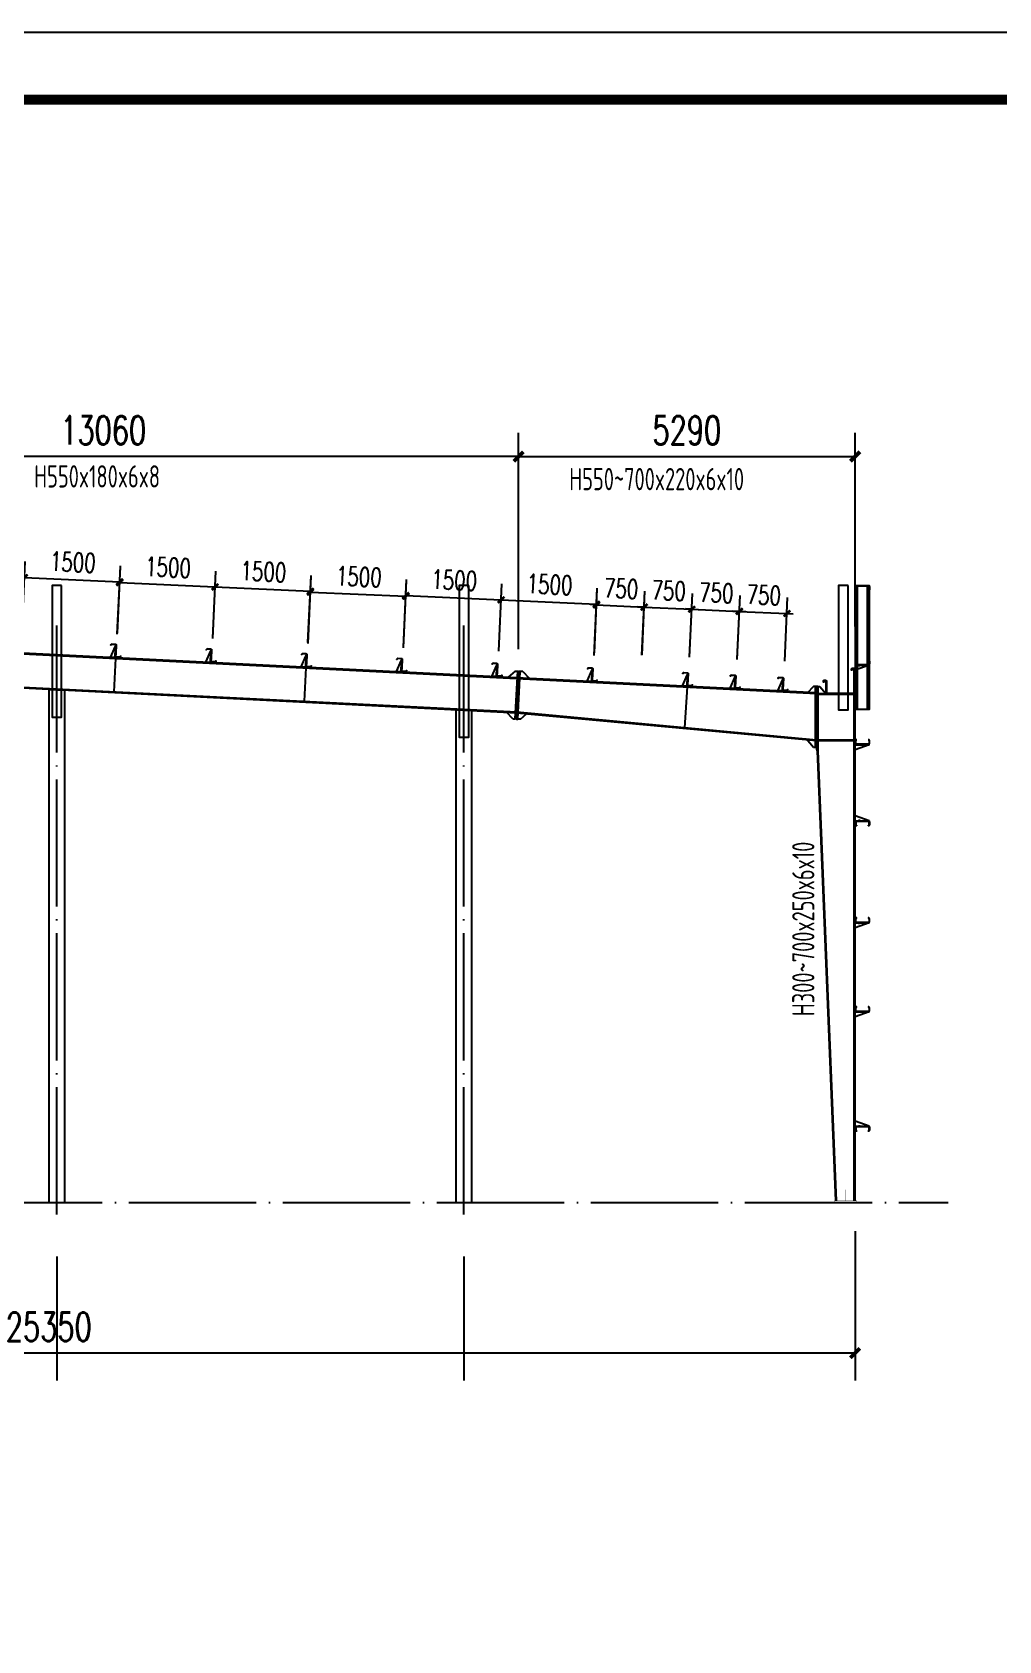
# Model space of a CAD drawing. Extents: x 180850 to 1399066, y 48356 to 327880.
# Drawn here: x 1334932 to 1350126, y 173572 to 198864 of the extents above; entities that cross this region are included whole.
import ezdxf

# ---------------------------------------------------------------- set-up
doc = ezdxf.new("R2010")
doc.units = 0
doc.header["$LTSCALE"] = 1000
doc.linetypes.add('DOTE', pattern=[2.42, 2, -0.2, 0.02, -0.2])
for name, color, linetype in [('AXIS', 3, 'Continuous'), ('DOTE', 1, 'Continuous'), ('GL', 150, 'Continuous'), ('GZ', 50, 'Continuous'), ('LT', 181, 'Continuous'), ('PUB_TITLE', 4, 'Continuous'), ('PZ', 202, 'Continuous'), ('TEXT', 7, 'Continuous'), ('天沟', 2, 'Continuous')]:
    doc.layers.add(name, color=color, linetype=linetype)
doc.styles.add('_TCH_DIM_T3', font='SIMPLEX', dxfattribs={"width": 0.705882, "bigfont": 'GBCBIG'})
doc.styles.add('TSSD_Norm', font='tssdeng.shx', dxfattribs={"bigfont": 'hztxt.shx'})
doc.dimstyles.new('_TCH_ARCH&&150', dxfattribs={"dimtxt": 446.25, "dimasz": 150, "dimexe": 375, "dimexo": 450, "dimgap": 189.375, "dimtad": 1, "dimdec": 0, "dimzin": 0, "dimdsep": 46, "dimtxsty": '_TCH_DIM_T3', "dimblk": 'ARCHTICK', "dimcen": 0.09, "dimclrd": 3, "dimclre": 3, "dimclrt": 7, "dimazin": 2, "dimtfac": 1, "dimtdec": 0, "dimtix": 1, "dimtmove": 2, "dimatfit": 3, "dimfxl": 1, "dimtolj": 1, "dimtzin": 0, "dimarcsym": 0})
doc.dimstyles.new('TCH_100_1', dxfattribs={"dimtxt": 297.5, "dimasz": 100, "dimexe": 250, "dimexo": 300, "dimgap": 126.25, "dimtad": 1, "dimdec": 0, "dimzin": 0, "dimdsep": 46, "dimtxsty": '_TCH_DIM_T3', "dimblk": 'ARCHTICK', "dimcen": 0.09, "dimclrd": 126, "dimclre": 126, "dimclrt": 7, "dimazin": 2, "dimtfac": 1, "dimtdec": 0, "dimtix": 1, "dimtmove": 2, "dimatfit": 3, "dimfxl": 1, "dimtolj": 1, "dimtzin": 0, "dimarcsym": 0})

# ---------------------------------------------------------------- blocks, each defined once
blk = doc.blocks.new('_ArchTick')
at = {"color": 0, "linetype": 'ByBlock', "const_width": 0.4}
blk.add_lwpolyline([(-0.5, -0.5), (0.5, 0.5)], dxfattribs=at)
blk = doc.blocks.new('*D1315')
at = {"color": 3, "lineweight": -2, "transparency": 16777216}
for p, q in [((1322518, 180014), (1322518, 177721)), ((1347868, 180014), (1347868, 177721)), ((1347868, 178096), (1322518, 178096))]:
    blk.add_line(p, q, dxfattribs=at)
at = {"layer": 'Defpoints', "color": 0, "transparency": 16777216}
for p in [(1322518, 180464, -1), (1347868, 180464, -1), (1322518, 178096)]:
    blk.add_point(p, dxfattribs=at)
at = {"color": 3, "lineweight": -2, "transparency": 16777216, "xscale": 150, "yscale": 150, "zscale": 150, "rotation": 180}
blk.add_blockref('_ArchTick', (1322518, 178096), dxfattribs=at)
at = {"color": 3, "lineweight": -2, "transparency": 16777216, "xscale": 150, "yscale": 150, "zscale": 150}
blk.add_blockref('_ArchTick', (1347868, 178096), dxfattribs=at)
at = {"color": 7, "transparency": 16777216, "insert": (1335193, 178509), "char_height": 446.2, "attachment_point": 5, "style": '_TCH_DIM_T3'}
blk.add_mtext('\\A1;25350', dxfattribs=at)
blk = doc.blocks.new('A$C3A585300')
at = {"layer": 'LT', "color": 1, "linetype": 'Continuous'}
for p, q in [((98, 153, -5), (58, 151, -5)), ((98, 153, -5), (58, 151, -5)), ((103, 62, -5), (63, 60, -5)), ((103, 62, -5), (63, 60, -5))]:
    blk.add_line(p, q, dxfattribs=at)
at = {"layer": 'LT', "elevation": -5}
blk.add_lwpolyline([(76, 197, -0.414214), (85, 207), (141, 210), (155, 197), (157, 199), (142, 213), (82, 210, 0.414214), (72, 200), (81, 23, -0.414214), (72, 12), (16, 10), (2, 22), (0, 20), (15, 6), (75, 9, 0.414214), (84, 20), (76, 197)], format="xyb", dxfattribs=at)
at = {"layer": 'LT', "elevation": -1}
for points in [[(76, 192), (82, 192), (91, 0), (85, 0)], [(82, 182), (91, 0), (161, 4)]]:
    blk.add_lwpolyline(points, close=True, dxfattribs=at)
at = {"layer": 'LT', "color": 1, "linetype": 'Continuous'}
for points in [[(75, 140, -5), (74, 164, -5), (84, 140, -5), (83, 165, -5)], [(75, 140, -5), (74, 164, -5), (84, 140, -5), (83, 165, -5)], [(79, 73, -5), (80, 48, -5), (88, 73, -5), (89, 49, -5)], [(79, 73, -5), (80, 48, -5), (88, 73, -5), (89, 49, -5)]]:
    blk.add_solid(points, dxfattribs=at)
blk = doc.blocks.new('*D1346')
at = {"color": 3, "linetype": 'ByBlock', "lineweight": -2, "transparency": 16777216}
for p, q in [((1329518, 189817), (1329518, 192567)), ((1342578, 189164), (1342578, 192567)), ((1342578, 192192), (1329518, 192192))]:
    blk.add_line(p, q, dxfattribs=at)
at = {"layer": 'Defpoints', "color": 0, "linetype": 'ByBlock', "transparency": 16777216}
for p in [(1329518, 192192), (1329518, 189367), (1342578, 188714)]:
    blk.add_point(p, dxfattribs=at)
at = {"color": 3, "linetype": 'ByBlock', "lineweight": -2, "transparency": 16777216, "xscale": 150, "yscale": 150, "zscale": 150, "rotation": 180.0000000002084}
blk.add_blockref('_ArchTick', (1329518, 192192), dxfattribs=at)
at = {"color": 3, "linetype": 'ByBlock', "lineweight": -2, "transparency": 16777216, "xscale": 150, "yscale": 150, "zscale": 150}
blk.add_blockref('_ArchTick', (1342578, 192192), dxfattribs=at)
at = {"color": 7, "linetype": 'ByBlock', "transparency": 16777216, "insert": (1336048, 192605), "char_height": 446.2, "attachment_point": 5, "style": '_TCH_DIM_T3'}
blk.add_mtext('\\A1;13060', dxfattribs=at)
blk = doc.blocks.new('*D1347')
at = {"color": 3, "linetype": 'ByBlock', "lineweight": -2, "transparency": 16777216}
for p, q in [((1342578, 189164), (1342578, 192567)), ((1347868, 189520), (1347868, 192567)), ((1342578, 192192), (1347868, 192192))]:
    blk.add_line(p, q, dxfattribs=at)
at = {"layer": 'Defpoints', "color": 0, "linetype": 'ByBlock', "transparency": 16777216}
for p in [(1347868, 192192), (1347868, 189070), (1342578, 188714)]:
    blk.add_point(p, dxfattribs=at)
at = {"color": 3, "linetype": 'ByBlock', "lineweight": -2, "transparency": 16777216, "xscale": 150, "yscale": 150, "zscale": 150, "rotation": 180}
blk.add_blockref('_ArchTick', (1342578, 192192), dxfattribs=at)
at = {"color": 3, "linetype": 'ByBlock', "lineweight": -2, "transparency": 16777216, "xscale": 150, "yscale": 150, "zscale": 150}
blk.add_blockref('_ArchTick', (1347868, 192192), dxfattribs=at)
at = {"color": 7, "linetype": 'ByBlock', "transparency": 16777216, "insert": (1345223, 192605), "char_height": 446.2, "attachment_point": 5, "style": '_TCH_DIM_T3'}
blk.add_mtext('\\A1;5290', dxfattribs=at)
blk = doc.blocks.new('*D1360')
at = {"color": 126, "linetype": 'ByBlock', "lineweight": -2, "transparency": 16777216}
for p, q in [((1334772, 189481), (1334820, 190539)), ((1336271, 189414), (1336319, 190472)), ((1334809, 190290), (1336307, 190222))]:
    blk.add_line(p, q, dxfattribs=at)
at = {"layer": 'Defpoints', "color": 0, "linetype": 'ByBlock', "transparency": 16777216}
for p in [(1336307, 190222), (1334759, 189181, 0), (1336257, 189114, 0)]:
    blk.add_point(p, dxfattribs=at)
at = {"color": 126, "linetype": 'ByBlock', "lineweight": -2, "transparency": 16777216, "xscale": 100, "yscale": 100, "zscale": 100}
for p, rotation in [((1334809, 190290), 177.418434567161), ((1336307, 190222), 357.418434567161)]:
    blk.add_blockref('_ArchTick', p, dxfattribs=dict(at, rotation=rotation))
at = {"color": 7, "linetype": 'ByBlock', "transparency": 16777216, "insert": (1335571, 190531), "char_height": 297.5, "attachment_point": 5, "rotation": 357.4184, "style": '_TCH_DIM_T3'}
blk.add_mtext('\\A1;1500', dxfattribs=at)
blk = doc.blocks.new('*D1361')
at = {"color": 126, "linetype": 'ByBlock', "lineweight": -2, "transparency": 16777216}
for p, q in [((1336270, 189401), (1336318, 190459)), ((1336307, 190209), (1337805, 190142)), ((1337769, 189334), (1337817, 190392))]:
    blk.add_line(p, q, dxfattribs=at)
at = {"layer": 'Defpoints', "color": 0, "linetype": 'ByBlock', "transparency": 16777216}
for p in [(1337805, 190142), (1336257, 189101, 0), (1337755, 189035, 0)]:
    blk.add_point(p, dxfattribs=at)
at = {"color": 126, "linetype": 'ByBlock', "lineweight": -2, "transparency": 16777216, "xscale": 100, "yscale": 100, "zscale": 100}
for p, rotation in [((1336307, 190209), 177.418434567161), ((1337805, 190142), 357.418434567161)]:
    blk.add_blockref('_ArchTick', p, dxfattribs=dict(at, rotation=rotation))
at = {"color": 7, "linetype": 'ByBlock', "transparency": 16777216, "insert": (1337068, 190450), "char_height": 297.5, "attachment_point": 5, "rotation": 357.4184, "style": '_TCH_DIM_T3'}
blk.add_mtext('\\A1;1500', dxfattribs=at)
blk = doc.blocks.new('*D1362')
at = {"color": 126, "linetype": 'ByBlock', "lineweight": -2, "transparency": 16777216}
for p, q in [((1345265, 189037), (1345311, 190041)), ((1346015, 189009), (1346060, 190007)), ((1345299, 189791), (1345199, 189796)), ((1345299, 189791), (1346049, 189757)), ((1346049, 189757), (1346149, 189753))]:
    blk.add_line(p, q, dxfattribs=at)
at = {"layer": 'Defpoints', "color": 0, "linetype": 'ByBlock', "transparency": 16777216}
for p in [(1346049, 189757), (1345252, 188737, 0), (1346001, 188709, 0)]:
    blk.add_point(p, dxfattribs=at)
at = {"color": 126, "linetype": 'ByBlock', "lineweight": -2, "transparency": 16777216, "xscale": 99.99999999999999, "yscale": 99.99999999999999, "zscale": 99.99999999999999}
for p, rotation in [((1345299, 189791), 357.4184345657005), ((1346049, 189757), 177.4184345657005)]:
    blk.add_blockref('_ArchTick', p, dxfattribs=dict(at, rotation=rotation))
at = {"color": 7, "linetype": 'ByBlock', "transparency": 16777216, "insert": (1345686, 190049), "char_height": 297.5, "attachment_point": 5, "rotation": 357.4184, "style": '_TCH_DIM_T3'}
blk.add_mtext('\\A1;750', dxfattribs=at)
blk = doc.blocks.new('*D1363')
at = {"color": 126, "linetype": 'ByBlock', "lineweight": -2, "transparency": 16777216}
for p, q in [((1346012, 189003), (1346058, 190007)), ((1346762, 188975), (1346807, 189973)), ((1346046, 189757), (1345946, 189762)), ((1346046, 189757), (1346796, 189724)), ((1346796, 189724), (1346895, 189719))]:
    blk.add_line(p, q, dxfattribs=at)
at = {"layer": 'Defpoints', "color": 0, "linetype": 'ByBlock', "transparency": 16777216}
for p in [(1346796, 189724), (1345999, 188704, 0), (1346748, 188675, 0)]:
    blk.add_point(p, dxfattribs=at)
at = {"color": 126, "linetype": 'ByBlock', "lineweight": -2, "transparency": 16777216, "xscale": 99.99999999999999, "yscale": 99.99999999999999, "zscale": 99.99999999999999}
for p, rotation in [((1346046, 189757), 357.4184345657005), ((1346796, 189724), 177.4184345657005)]:
    blk.add_blockref('_ArchTick', p, dxfattribs=dict(at, rotation=rotation))
at = {"color": 7, "linetype": 'ByBlock', "transparency": 16777216, "insert": (1346433, 190015), "char_height": 297.5, "attachment_point": 5, "rotation": 357.4184, "style": '_TCH_DIM_T3'}
blk.add_mtext('\\A1;750', dxfattribs=at)
blk = doc.blocks.new('*D1350')
at = {"color": 126, "linetype": 'ByBlock', "lineweight": -2, "transparency": 16777216}
for p, q in [((1339269, 189251), (1339317, 190311)), ((1340767, 189184), (1340815, 190244)), ((1339305, 190061), (1340804, 189994))]:
    blk.add_line(p, q, dxfattribs=at)
at = {"layer": 'Defpoints', "color": 0, "linetype": 'ByBlock', "transparency": 16777216}
for p in [(1340804, 189994), (1339255, 188951, 0), (1340754, 188884, 0)]:
    blk.add_point(p, dxfattribs=at)
at = {"color": 126, "linetype": 'ByBlock', "lineweight": -2, "transparency": 16777216, "xscale": 100, "yscale": 100, "zscale": 100}
for p, rotation in [((1339305, 190061), 177.418434567161), ((1340804, 189994), 357.418434567161)]:
    blk.add_blockref('_ArchTick', p, dxfattribs=dict(at, rotation=rotation))
at = {"color": 7, "linetype": 'ByBlock', "transparency": 16777216, "insert": (1340067, 190302), "char_height": 297.5, "attachment_point": 5, "rotation": 357.4184, "style": '_TCH_DIM_T3'}
blk.add_mtext('\\A1;1500', dxfattribs=at)
blk = doc.blocks.new('*D1351')
at = {"color": 126, "linetype": 'ByBlock', "lineweight": -2, "transparency": 16777216}
for p, q in [((1340768, 189197), (1340816, 190256)), ((1340804, 190007), (1342303, 189939)), ((1342266, 189130), (1342314, 190189))]:
    blk.add_line(p, q, dxfattribs=at)
at = {"layer": 'Defpoints', "color": 0, "linetype": 'ByBlock', "transparency": 16777216}
for p in [(1342303, 189939), (1340754, 188897, 0), (1342253, 188830, 0)]:
    blk.add_point(p, dxfattribs=at)
at = {"color": 126, "linetype": 'ByBlock', "lineweight": -2, "transparency": 16777216, "xscale": 100, "yscale": 100, "zscale": 100}
for p, rotation in [((1340804, 190007), 177.418434567161), ((1342303, 189939), 357.418434567161)]:
    blk.add_blockref('_ArchTick', p, dxfattribs=dict(at, rotation=rotation))
at = {"color": 7, "linetype": 'ByBlock', "transparency": 16777216, "insert": (1341566, 190248), "char_height": 297.5, "attachment_point": 5, "rotation": 357.4184, "style": '_TCH_DIM_T3'}
blk.add_mtext('\\A1;1500', dxfattribs=at)
blk = doc.blocks.new('*D1352')
at = {"color": 126, "linetype": 'ByBlock', "lineweight": -2, "transparency": 16777216}
for p, q in [((1342266, 189130), (1342314, 190189)), ((1343765, 189063), (1343813, 190121)), ((1342303, 189939), (1343801, 189871))]:
    blk.add_line(p, q, dxfattribs=at)
at = {"layer": 'Defpoints', "color": 0, "linetype": 'ByBlock', "transparency": 16777216}
for p in [(1343801, 189871), (1342253, 188830, 0), (1343751, 188763, 0)]:
    blk.add_point(p, dxfattribs=at)
at = {"color": 126, "linetype": 'ByBlock', "lineweight": -2, "transparency": 16777216, "xscale": 100, "yscale": 100, "zscale": 100}
for p, rotation in [((1342303, 189939), 177.418434567161), ((1343801, 189871), 357.418434567161)]:
    blk.add_blockref('_ArchTick', p, dxfattribs=dict(at, rotation=rotation))
at = {"color": 7, "linetype": 'ByBlock', "transparency": 16777216, "insert": (1343065, 190180), "char_height": 297.5, "attachment_point": 5, "rotation": 357.4184, "style": '_TCH_DIM_T3'}
blk.add_mtext('\\A1;1500', dxfattribs=at)
blk = doc.blocks.new('*D1353')
at = {"color": 126, "linetype": 'ByBlock', "lineweight": -2, "transparency": 16777216}
for p, q in [((1337769, 189333), (1337817, 190392)), ((1339267, 189266), (1339315, 190324)), ((1337805, 190142), (1339304, 190074))]:
    blk.add_line(p, q, dxfattribs=at)
at = {"layer": 'Defpoints', "color": 0, "linetype": 'ByBlock', "transparency": 16777216}
for p in [(1339304, 190074), (1337755, 189033, 0), (1339254, 188966, 0)]:
    blk.add_point(p, dxfattribs=at)
at = {"color": 126, "linetype": 'ByBlock', "lineweight": -2, "transparency": 16777216, "xscale": 99.99999999999999, "yscale": 99.99999999999999, "zscale": 99.99999999999999}
for p, rotation in [((1337805, 190142), 177.4184345657005), ((1339304, 190074), 357.4184345657005)]:
    blk.add_blockref('_ArchTick', p, dxfattribs=dict(at, rotation=rotation))
at = {"color": 7, "linetype": 'ByBlock', "transparency": 16777216, "insert": (1338567, 190383), "char_height": 297.5, "attachment_point": 5, "rotation": 357.4184, "style": '_TCH_DIM_T3'}
blk.add_mtext('\\A1;1500', dxfattribs=at)
blk = doc.blocks.new('*D1348')
at = {"color": 126, "linetype": 'ByBlock', "lineweight": -2, "transparency": 16777216}
for p, q in [((1343769, 189104), (1343814, 190108)), ((1344519, 189076), (1344564, 190075)), ((1343803, 189859), (1343703, 189863)), ((1343803, 189859), (1344552, 189825)), ((1344552, 189825), (1344652, 189820))]:
    blk.add_line(p, q, dxfattribs=at)
at = {"layer": 'Defpoints', "color": 0, "linetype": 'ByBlock', "transparency": 16777216}
for p in [(1344552, 189825), (1343756, 188805, 0), (1344505, 188776, 0)]:
    blk.add_point(p, dxfattribs=at)
at = {"color": 126, "linetype": 'ByBlock', "lineweight": -2, "transparency": 16777216, "xscale": 99.99999999999999, "yscale": 99.99999999999999, "zscale": 99.99999999999999}
for p, rotation in [((1343803, 189859), 357.4184345657005), ((1344552, 189825), 177.4184345657005)]:
    blk.add_blockref('_ArchTick', p, dxfattribs=dict(at, rotation=rotation))
at = {"color": 7, "linetype": 'ByBlock', "transparency": 16777216, "insert": (1344190, 190116), "char_height": 297.5, "attachment_point": 5, "rotation": 357.4184, "style": '_TCH_DIM_T3'}
blk.add_mtext('\\A1;750', dxfattribs=at)
blk = doc.blocks.new('*D1349')
at = {"color": 126, "linetype": 'ByBlock', "lineweight": -2, "transparency": 16777216}
for p, q in [((1344516, 189071), (1344561, 190075)), ((1345266, 189042), (1345311, 190041)), ((1344550, 189825), (1344450, 189829)), ((1344550, 189825), (1345299, 189791)), ((1345299, 189791), (1345399, 189787))]:
    blk.add_line(p, q, dxfattribs=at)
at = {"layer": 'Defpoints', "color": 0, "linetype": 'ByBlock', "transparency": 16777216}
for p in [(1345299, 189791), (1344503, 188771, 0), (1345252, 188743, 0)]:
    blk.add_point(p, dxfattribs=at)
at = {"color": 126, "linetype": 'ByBlock', "lineweight": -2, "transparency": 16777216, "xscale": 99.99999999999999, "yscale": 99.99999999999999, "zscale": 99.99999999999999}
for p, rotation in [((1344550, 189825), 357.4184345657005), ((1345299, 189791), 177.4184345657005)]:
    blk.add_blockref('_ArchTick', p, dxfattribs=dict(at, rotation=rotation))
at = {"color": 7, "linetype": 'ByBlock', "transparency": 16777216, "insert": (1344937, 190083), "char_height": 297.5, "attachment_point": 5, "rotation": 357.4184, "style": '_TCH_DIM_T3'}
blk.add_mtext('\\A1;750', dxfattribs=at)

msp = doc.modelspace()

# ---------------------------------------------------------------- linework, layer by layer
for p, q in [((1336239.08, 189018.91, -0.86), (1336212.81, 188493.56, -0.65)), ((1339235.56, 188869.09, -0.86), (1339209.29, 188343.72, -0.28)), ((1342550.78, 188164.65, -0.86), (1342578.25, 188713.97, -0.86)), ((1345226.74, 188569.53, -0.86), (1345185.81, 187929.07, -0.86))]:
    msp.add_line(p, q)
at = {"layer": 'AXIS'}
for p, q in [((1335318.45, 179613.96, -0.86), (1335318.45, 177662.51, -0.86)), ((1341718.45, 179613.96, -0.86), (1341718.45, 177662.51, -0.86)), ((1347868.45, 179613.96, -0.86), (1347868.45, 177662.51, -0.86))]:
    msp.add_line(p, q, dxfattribs=at)
at = {"layer": 'DOTE', "linetype": 'DOTE'}
for p, q in [((1335318.45, 180276.46, -0.86), (1335318.45, 189638.45, -0.86)), ((1341718.45, 180276.46, -0.86), (1341718.45, 189638.45, -0.86)), ((1295313.41, 180463.96, -0.86), (1349331.5, 180463.96, -0.86))]:
    msp.add_line(p, q, dxfattribs=at)
at = {"layer": 'GL'}
for p, q in [((1322518.45, 189716.96, -0.86), (1347262.45, 188479.76, -0.86)), ((1322518.45, 189704.94, -0.86), (1347262.45, 188467.74, -0.86)), ((1329490.99, 188817.64, -1.5), (1342550.78, 188164.65, 0.14)), ((1329491.59, 188829.65, -1.5), (1342551.38, 188176.61, 0.14)), ((1342552.26, 188176.56, -0.86), (1347262.45, 187739.01, -4.88)), ((1342552.26, 188176.56, -0.86), (1347262.45, 187739.01, -4.88)), ((1342550.78, 188164.65, -0.86), (1347262.45, 187726.93, -4.88)), ((1342550.78, 188164.65, -0.86), (1347262.45, 187726.93, -4.88))]:
    msp.add_line(p, q, dxfattribs=at)
at = {"layer": 'GZ'}
for p, q in [((1347854.45, 180488.96), (1347854.45, 188449.96, -4.17)), ((1347868.45, 180488.96), (1347868.45, 188449.96, -4.17)), ((1347282.45, 187739.26, -11.94), (1347854.45, 187739.26, -7.95)), ((1347282.45, 187739.26, -11.94), (1347854.45, 187739.26, -7.95)), ((1347282.45, 187725.26, -11.94), (1347854.45, 187725.26, -7.95)), ((1347282.45, 187725.26, -11.94), (1347854.45, 187725.26, -7.95)), ((1347268.45, 187565.26, -8.05), (1347557.91, 180488.96)), ((1347282.45, 187565.26, -8.05), (1347571.91, 180488.96))]:
    msp.add_line(p, q, dxfattribs=at)
for points, elevation in [([(1335393.45, 190163.63), (1335243.45, 190163.63), (1335243.45, 188092.73), (1335393.45, 188092.73)], -0.86), ([(1341793.45, 190163.63), (1341643.45, 190163.63), (1341643.45, 187779.23), (1341793.45, 187779.23)], -0.86), ([(1347757.5, 190163.63), (1347607.5, 190163.63), (1347607.5, 188212), (1347757.5, 188212)], -0.86), ([(1347869.68, 188220.73), (1348093.31, 188220.73), (1348093.31, 190160.26), (1347869.68, 190160.26)], -4.02), ([(1347899.68, 188220.73), (1348063.31, 188220.73), (1348063.31, 190160.26), (1347899.68, 190160.26)], -4.02), ([(1335443.45, 180463.96), (1335443.41, 188513.52), (1335193.45, 188525.5), (1335193.45, 180463.96)], -0.86), ([(1347868.45, 188449.96), (1347282.45, 188449.96), (1347282.45, 188463.96), (1347868.45, 188463.96)], -6.05), ([(1341843.45, 180463.96), (1341843.41, 188200.02), (1341593.45, 188212), (1341593.45, 180463.96)], -0.86)]:
    msp.add_lwpolyline(points, close=True, dxfattribs=dict(at, elevation=elevation))
at = {"layer": 'LT'}
for p, q in [((1347868.45, 190163.63, -4.02), (1348088.45, 190163.63, -4.02)), ((1347868.45, 190160.26, -4.02), (1347868.45, 190163.63, -4.02)), ((1348088.45, 190160.26, -4.02), (1347868.45, 190160.26, -4.02)), ((1347873.45, 190096.51, -4.02), (1347873.45, 190149.01, -4.02)), ((1347876.83, 190145.63, -4.02), (1347876.83, 190099.88, -4.02)), ((1347884.7, 190160.26, -4.02), (1348082.2, 190160.26, -4.02)), ((1347895.95, 190085.26, -4.02), (1347884.7, 190085.26, -4.02)), ((1348078.83, 190156.88, -4.02), (1347888.08, 190156.88, -4.02)), ((1347888.08, 190088.63, -4.02), (1347895.95, 190088.63, -4.02)), ((1347895.95, 190088.63, -4.02), (1347895.95, 190085.26, -4.02)), ((1348070.95, 190085.26, -4.02), (1348070.95, 190088.63, -4.02)), ((1348070.95, 190088.63, -4.02), (1348078.83, 190088.63, -4.02)), ((1348082.2, 190085.26, -4.02), (1348070.95, 190085.26, -4.02)), ((1348088.45, 190163.63, -4.02), (1348088.45, 190160.26, -4.02)), ((1348090.08, 190099.88, -4.02), (1348090.08, 190145.63, -4.02)), ((1348093.45, 190149.01, -4.02), (1348093.45, 190096.51, -4.02)), ((1347874.68, 188979.43, -4.02), (1347874.68, 188926.93, -4.02)), ((1347878.05, 188930.3, -4.02), (1347878.05, 188976.05, -4.02)), ((1347897.18, 188990.68, -4.02), (1347885.93, 188990.68, -4.02)), ((1347889.3, 188987.3, -4.02), (1347897.18, 188987.3, -4.02)), ((1347897.18, 188987.3, -4.02), (1347897.18, 188990.68, -4.02)), ((1347931.1, 188893.13, -4.02), (1347931.1, 188931.47, -4.02)), ((1348041.53, 188893.13, -4.02), (1348041.53, 188931.47, -4.02)), ((1348072.18, 188990.68, -4.02), (1348072.18, 188987.3, -4.02)), ((1348083.43, 188990.68, -4.02), (1348072.18, 188990.68, -4.02)), ((1348072.18, 188987.3, -4.02), (1348080.05, 188987.3, -4.02)), ((1348091.3, 188976.05, -4.02), (1348091.3, 188930.3, -4.02)), ((1348094.68, 188926.93, -4.02), (1348094.68, 188979.43, -4.02)), ((1348089.68, 188915.68, -4.02), (1347869.68, 188915.68, -4.02)), ((1347869.68, 188915.68, -4.02), (1347869.68, 188912.3, -4.02)), ((1347869.68, 188912.3, -4.02), (1348089.68, 188912.3, -4.02)), ((1348089.68, 188912.3, -4.02), (1347869.68, 188832.68, -4.02)), ((1347885.93, 188915.68, -4.02), (1348083.43, 188915.68, -4.02)), ((1348080.05, 188919.05, -4.02), (1347889.3, 188919.05, -4.02)), ((1348089.68, 188912.3, -4.02), (1348089.68, 188915.68, -4.02)), ((1348088.45, 187663.96, -4.02), (1347868.45, 187663.96, -4.02)), ((1347868.45, 187663.96, -4.02), (1347868.45, 187660.58, -4.02)), ((1347873.45, 187727.71, -4.02), (1347873.45, 187675.21, -4.02)), ((1347876.83, 187678.58, -4.02), (1347876.83, 187724.33, -4.02)), ((1347895.95, 187738.96, -4.02), (1347884.7, 187738.96, -4.02)), ((1347884.7, 187663.96, -4.02), (1348082.2, 187663.96, -4.02)), ((1347888.08, 187735.58, -4.02), (1347895.95, 187735.58, -4.02)), ((1348078.83, 187667.33, -4.02), (1347888.08, 187667.33, -4.02)), ((1347895.95, 187735.58, -4.02), (1347895.95, 187738.96, -4.02)), ((1347929.87, 187644.79, -4.02), (1347929.87, 187683.13, -4.02)), ((1348040.31, 187645.13, -4.02), (1348040.31, 187683.47, -4.02)), ((1348070.95, 187738.96, -4.02), (1348070.95, 187735.58, -4.02)), ((1348082.2, 187738.96, -4.02), (1348070.95, 187738.96, -4.02)), ((1348070.95, 187735.58, -4.02), (1348078.83, 187735.58, -4.02)), ((1348088.45, 187660.58, -4.02), (1348088.45, 187663.96, -4.02)), ((1348090.08, 187724.33, -4.02), (1348090.08, 187678.58, -4.02)), ((1348093.45, 187675.21, -4.02), (1348093.45, 187727.71, -4.02)), ((1347868.45, 187660.58, -4.02), (1348088.45, 187660.58, -4.02)), ((1348088.45, 187660.58, -4.02), (1347868.45, 187580.96, -4.02)), ((1348088.45, 186463.96, -4.02), (1347868.45, 186543.58, -4.02)), ((1347868.45, 186463.96, -4.02), (1348088.45, 186463.96, -4.02)), ((1347868.45, 186460.58, -4.02), (1347868.45, 186463.96, -4.02)), ((1348088.45, 186460.58, -4.02), (1347868.45, 186460.58, -4.02)), ((1347873.45, 186396.83, -4.02), (1347873.45, 186449.33, -4.02)), ((1347876.83, 186445.96, -4.02), (1347876.83, 186400.21, -4.02)), ((1347884.7, 186460.58, -4.02), (1348082.2, 186460.58, -4.02)), ((1348078.83, 186457.21, -4.02), (1347888.08, 186457.21, -4.02)), ((1347929.87, 186483.13, -4.02), (1347929.87, 186444.79, -4.02)), ((1348040.31, 186483.13, -4.02), (1348040.31, 186444.79, -4.02)), ((1348088.45, 186463.96, -4.02), (1348088.45, 186460.58, -4.02)), ((1348090.08, 186400.21, -4.02), (1348090.08, 186445.96, -4.02)), ((1348093.45, 186449.33, -4.02), (1348093.45, 186396.83, -4.02)), ((1347895.95, 186385.58, -4.02), (1347884.7, 186385.58, -4.02)), ((1347888.08, 186388.96, -4.02), (1347895.95, 186388.96, -4.02)), ((1347895.95, 186388.96, -4.02), (1347895.95, 186385.58, -4.02)), ((1348070.95, 186385.58, -4.02), (1348070.95, 186388.96, -4.02)), ((1348070.95, 186388.96, -4.02), (1348078.83, 186388.96, -4.02)), ((1348082.2, 186385.58, -4.02), (1348070.95, 186385.58, -4.02)), ((1347873.45, 184927.71, -4.02), (1347873.45, 184875.21, -4.02)), ((1347876.83, 184878.58, -4.02), (1347876.83, 184924.33, -4.02)), ((1347895.95, 184938.96, -4.02), (1347884.7, 184938.96, -4.02)), ((1347888.08, 184935.58, -4.02), (1347895.95, 184935.58, -4.02)), ((1347895.95, 184935.58, -4.02), (1347895.95, 184938.96, -4.02)), ((1348070.95, 184938.96, -4.02), (1348070.95, 184935.58, -4.02)), ((1348082.2, 184938.96, -4.02), (1348070.95, 184938.96, -4.02)), ((1348070.95, 184935.58, -4.02), (1348078.83, 184935.58, -4.02)), ((1348090.08, 184924.33, -4.02), (1348090.08, 184878.58, -4.02)), ((1348093.45, 184875.21, -4.02), (1348093.45, 184927.71, -4.02)), ((1348088.45, 184863.96, -4.02), (1347868.45, 184863.96, -4.02)), ((1347868.45, 184863.96, -4.02), (1347868.45, 184860.58, -4.02)), ((1347868.45, 184860.58, -4.02), (1348088.45, 184860.58, -4.02)), ((1348088.45, 184860.58, -4.02), (1347868.45, 184780.96, -4.02)), ((1347884.7, 184863.96, -4.02), (1348082.2, 184863.96, -4.02)), ((1348078.83, 184867.33, -4.02), (1347888.08, 184867.33, -4.02)), ((1347929.87, 184841.41, -4.02), (1347929.87, 184879.75, -4.02)), ((1348040.31, 184841.41, -4.02), (1348040.31, 184879.75, -4.02)), ((1348088.45, 184860.58, -4.02), (1348088.45, 184863.96, -4.02)), ((1348088.45, 183463.96, -4.02), (1347868.45, 183463.96, -4.02)), ((1347868.45, 183463.96, -4.02), (1347868.45, 183460.58, -4.02)), ((1347868.45, 183460.58, -4.02), (1348088.45, 183460.58, -4.02)), ((1348088.45, 183460.58, -4.02), (1347868.45, 183380.96, -4.02)), ((1347873.45, 183527.71, -4.02), (1347873.45, 183475.21, -4.02)), ((1347876.83, 183478.58, -4.02), (1347876.83, 183524.33, -4.02)), ((1347895.95, 183538.96, -4.02), (1347884.7, 183538.96, -4.02)), ((1347884.7, 183463.96, -4.02), (1348082.2, 183463.96, -4.02)), ((1347888.08, 183535.58, -4.02), (1347895.95, 183535.58, -4.02)), ((1348078.83, 183467.33, -4.02), (1347888.08, 183467.33, -4.02)), ((1347895.95, 183535.58, -4.02), (1347895.95, 183538.96, -4.02)), ((1347929.87, 183445.13, -4.02), (1347929.87, 183483.47, -4.02)), ((1348040.31, 183445.13, -4.02), (1348040.31, 183483.47, -4.02)), ((1348070.95, 183538.96, -4.02), (1348070.95, 183535.58, -4.02)), ((1348082.2, 183538.96, -4.02), (1348070.95, 183538.96, -4.02)), ((1348070.95, 183535.58, -4.02), (1348078.83, 183535.58, -4.02)), ((1348088.45, 183460.58, -4.02), (1348088.45, 183463.96, -4.02)), ((1348090.08, 183524.33, -4.02), (1348090.08, 183478.58, -4.02)), ((1348093.45, 183475.21, -4.02), (1348093.45, 183527.71, -4.02)), ((1348088.45, 181663.96, -4.02), (1347868.45, 181743.58, -4.02)), ((1347868.45, 181663.96, -4.02), (1348088.45, 181663.96, -4.02)), ((1347868.45, 181660.58, -4.02), (1347868.45, 181663.96, -4.02)), ((1348088.45, 181660.58, -4.02), (1347868.45, 181660.58, -4.02)), ((1347873.45, 181596.83, -4.02), (1347873.45, 181649.33, -4.02)), ((1347876.83, 181645.96, -4.02), (1347876.83, 181600.21, -4.02)), ((1347884.7, 181660.58, -4.02), (1348082.2, 181660.58, -4.02)), ((1348078.83, 181657.21, -4.02), (1347888.08, 181657.21, -4.02)), ((1348088.45, 181663.96, -4.02), (1348088.45, 181660.58, -4.02)), ((1348090.08, 181600.21, -4.02), (1348090.08, 181645.96, -4.02)), ((1348093.45, 181649.33, -4.02), (1348093.45, 181596.83, -4.02)), ((1347895.95, 181585.58, -4.02), (1347884.7, 181585.58, -4.02)), ((1347888.08, 181588.96, -4.02), (1347895.95, 181588.96, -4.02)), ((1347895.95, 181588.96, -4.02), (1347895.95, 181585.58, -4.02)), ((1348070.95, 181585.58, -4.02), (1348070.95, 181588.96, -4.02)), ((1348070.95, 181588.96, -4.02), (1348078.83, 181588.96, -4.02)), ((1348082.2, 181585.58, -4.02), (1348070.95, 181585.58, -4.02))]:
    msp.add_line(p, q, dxfattribs=at)
at = {"layer": 'LT', "linetype": 'Continuous'}
for p, q in [((1336226.7, 189184, -4.86), (1336266.55, 189182, -4.86)), ((1336226.7, 189184, -4.86), (1336266.55, 189182, -4.86)), ((1336222.13, 189092.59, -4.86), (1336261.98, 189090.6, -4.86)), ((1336222.13, 189092.59, -4.86), (1336261.98, 189090.6, -4.86)), ((1347929.87, 181679.41, -4.02), (1347929.87, 181641.07, -4.02)), ((1348040.31, 181679.41, -4.02), (1348040.31, 181641.07, -4.02))]:
    msp.add_line(p, q, dxfattribs=at)
at = {"layer": 'LT', "elevation": -0.86}
for points in [[(1336242.27, 189212.99), (1336233.19, 189031.22), (1336163.29, 189034.72)], [(1336248.77, 189222.68), (1336242.77, 189222.98), (1336233.19, 189031.22), (1336239.18, 189030.92)]]:
    msp.add_lwpolyline(points, close=True, dxfattribs=at)
at = {"layer": 'LT', "elevation": -4.86}
msp.add_lwpolyline([(1336249.02, 189227.68, 0.41421356), (1336239.53, 189238.16), (1336183.84, 189240.95), (1336169.72, 189228.17), (1336167.71, 189230.4), (1336182.75, 189244), (1336242.67, 189241.01, -0.41421356), (1336252.16, 189230.52), (1336243.32, 189053.74, 0.41421356), (1336252.81, 189043.26), (1336308.5, 189040.47), (1336322.62, 189053.25), (1336324.63, 189051.02), (1336309.59, 189037.41), (1336249.66, 189040.41, -0.41421356), (1336240.18, 189050.9), (1336249.02, 189227.68)], format="xyb", dxfattribs=at)
at = {"layer": 'LT'}
for centre, start, end in [((1347884.7, 190149.01, -4.02), 89.999964, 179.999964), ((1347884.7, 190096.51, -4.02), 179.999964, 269.999964), ((1347888.08, 190145.63, -4.02), 89.999964, 179.999964), ((1347888.08, 190099.88, -4.02), 179.999964, 269.999964), ((1348078.83, 190145.63, -4.02), 359.999964, 89.999964), ((1348078.83, 190099.88, -4.02), 269.999964, 359.999964), ((1348082.2, 190149.01, -4.02), 359.999964, 89.999964), ((1348082.2, 190096.51, -4.02), 269.999964, 359.999964), ((1347885.93, 188979.43, -4.02), 90, 180), ((1347889.3, 188976.05, -4.02), 90, 180), ((1347889.3, 188930.3, -4.02), 180, 270), ((1348080.05, 188976.05, -4.02), 360, 90), ((1348080.05, 188930.3, -4.02), 270, 360), ((1348083.43, 188979.43, -4.02), 360, 90), ((1347885.93, 188926.93, -4.02), 180, 270), ((1348083.43, 188926.93, -4.02), 270, 360), ((1347884.7, 187727.71, -4.02), 90, 180), ((1347884.7, 187675.21, -4.02), 180, 270), ((1347888.08, 187724.33, -4.02), 90, 180), ((1347888.08, 187678.58, -4.02), 180, 270), ((1348078.83, 187724.33, -4.02), 0, 90), ((1348078.83, 187678.58, -4.02), 270, 0), ((1348082.2, 187727.71, -4.02), 0, 90), ((1348082.2, 187675.21, -4.02), 270, 0), ((1347884.7, 186449.33, -4.02), 90, 180), ((1347888.08, 186445.96, -4.02), 90, 180), ((1347888.08, 186400.21, -4.02), 180, 270), ((1348078.83, 186445.96, -4.02), 0, 90), ((1348078.83, 186400.21, -4.02), 270, 0), ((1348082.2, 186449.33, -4.02), 0, 90), ((1347884.7, 186396.83, -4.02), 180, 270), ((1348082.2, 186396.83, -4.02), 270, 0), ((1347884.7, 184927.71, -4.02), 90, 180), ((1347888.08, 184924.33, -4.02), 90, 180), ((1348078.83, 184924.33, -4.02), 360, 90), ((1348082.2, 184927.71, -4.02), 360, 90), ((1347884.7, 184875.21, -4.02), 180, 270), ((1347888.08, 184878.58, -4.02), 180, 270), ((1348078.83, 184878.58, -4.02), 270, 360), ((1348082.2, 184875.21, -4.02), 270, 360), ((1347884.7, 183527.71, -4.02), 90, 180), ((1347884.7, 183475.21, -4.02), 180, 270), ((1347888.08, 183524.33, -4.02), 90, 180), ((1347888.08, 183478.58, -4.02), 180, 270), ((1348078.83, 183524.33, -4.02), 0, 90), ((1348078.83, 183478.58, -4.02), 270, 0), ((1348082.2, 183527.71, -4.02), 0, 90), ((1348082.2, 183475.21, -4.02), 270, 0), ((1347884.7, 181649.33, -4.02), 90, 180), ((1347884.7, 181596.83, -4.02), 180, 270), ((1347888.08, 181645.96, -4.02), 90, 180), ((1347888.08, 181600.21, -4.02), 180, 270), ((1348078.83, 181645.96, -4.02), 0, 90), ((1348078.83, 181600.21, -4.02), 270, 0), ((1348082.2, 181649.33, -4.02), 0, 90), ((1348082.2, 181596.83, -4.02), 270, 0)]:
    msp.add_arc(centre, 11.25, start, end, dxfattribs=at)
at = {"layer": 'LT', "linetype": 'Continuous'}
for points in [[(1336249.17, 189170.61, -4.86), (1336250.39, 189195.07, -4.86), (1336240.18, 189171.06, -4.86), (1336241.4, 189195.52, -4.86)], [(1336249.17, 189170.61, -4.86), (1336250.39, 189195.07, -4.86), (1336240.18, 189171.06, -4.86), (1336241.4, 189195.52, -4.86)], [(1336245.82, 189103.67, -4.86), (1336244.6, 189079.21, -4.86), (1336236.83, 189104.11, -4.86), (1336235.61, 189079.65, -4.86)], [(1336245.82, 189103.67, -4.86), (1336244.6, 189079.21, -4.86), (1336236.83, 189104.11, -4.86), (1336235.61, 189079.65, -4.86)], [(1347917.63, 181657.21, -4.02), (1347942.12, 181657.21, -4.02), (1347917.63, 181663.96, -4.02), (1347942.12, 181663.96, -4.02)], [(1348028.06, 181657.21, -4.02), (1348052.55, 181657.21, -4.02), (1348028.06, 181663.96, -4.02), (1348052.55, 181663.96, -4.02)]]:
    msp.add_solid(points, dxfattribs=at)
at = {"layer": 'LT'}
for points in [[(1347918.85, 188919.05, -4.02), (1347943.34, 188919.05, -4.02), (1347918.85, 188912.3, -4.02), (1347943.34, 188912.3, -4.02)], [(1348029.28, 188919.05, -4.02), (1348053.77, 188919.05, -4.02), (1348029.28, 188912.3, -4.02), (1348053.77, 188912.3, -4.02)], [(1347917.63, 187666.99, -4.02), (1347942.12, 187666.99, -4.02), (1347917.63, 187660.24, -4.02), (1347942.12, 187660.24, -4.02)], [(1348028.06, 187667.33, -4.02), (1348052.55, 187667.33, -4.02), (1348028.06, 187660.58, -4.02), (1348052.55, 187660.58, -4.02)], [(1347917.63, 186457.21, -4.02), (1347942.12, 186457.21, -4.02), (1347917.63, 186463.96, -4.02), (1347942.12, 186463.96, -4.02)], [(1348028.06, 186457.21, -4.02), (1348052.55, 186457.21, -4.02), (1348028.06, 186463.96, -4.02), (1348052.55, 186463.96, -4.02)], [(1347917.63, 184867.33, -4.02), (1347942.12, 184867.33, -4.02), (1347917.63, 184860.58, -4.02), (1347942.12, 184860.58, -4.02)], [(1348028.06, 184867.33, -4.02), (1348052.55, 184867.33, -4.02), (1348028.06, 184860.58, -4.02), (1348052.55, 184860.58, -4.02)], [(1347917.63, 183467.33, -4.02), (1347942.12, 183467.33, -4.02), (1347917.63, 183460.58, -4.02), (1347942.12, 183460.58, -4.02)], [(1348028.06, 183467.33, -4.02), (1348052.55, 183467.33, -4.02), (1348028.06, 183460.58, -4.02), (1348052.55, 183460.58, -4.02)]]:
    msp.add_solid(points, dxfattribs=at)
at = {"layer": 'PUB_TITLE'}
msp.add_lwpolyline([(1287615.87, 198863.75), (1399065.87, 198863.81), (1399065.87, 135863.88), (1287615.87, 135863.81)], close=True, dxfattribs=at)
at = {"layer": 'PUB_TITLE', "const_width": 159.09}
msp.add_lwpolyline([(1290267.38, 136924.42), (1290267.38, 197803.14), (1398005.26, 197803.21), (1398005.26, 136924.48)], close=True, dxfattribs=at)
at = {"layer": 'PZ'}
for p, q in [((1342523.31, 188816.84, -2.86), (1342413.61, 188722.2, -4.88)), ((1342523.31, 188816.84, -2.86), (1342413.61, 188722.2, -4.88)), ((1342523.31, 188816.84, -2.86), (1342563.26, 188814.84, -2.86)), ((1342523.31, 188816.84, -2.86), (1342563.26, 188814.84, -2.86)), ((1342643.16, 188810.85, -2.86), (1342603.21, 188812.84, -2.86)), ((1342643.16, 188810.85, -2.86), (1342603.21, 188812.84, -2.86)), ((1342643.16, 188810.85, -2.86), (1342742.88, 188705.74, -4.88)), ((1342643.16, 188810.85, -2.86), (1342742.88, 188705.74, -4.88)), ((1347212.46, 188574.56, -8.05), (1347116.02, 188473.98, -8.05)), ((1347242.45, 188573.96, -8.05), (1347212.46, 188574.56, -8.05)), ((1347242.45, 188573.96, -8.05), (1347212.46, 188574.56, -8.05)), ((1347242.45, 187615.26, -8.05), (1347242.45, 188573.96, -8.05)), ((1347282.45, 188573.96, -8.05), (1347242.45, 188573.96, -8.05)), ((1347262.45, 187615.26, -8.05), (1347262.45, 188573.96, -8.05)), ((1347282.45, 188573.96, -8.05), (1347312.45, 188573.96, -8.05)), ((1347282.45, 188573.96, -8.05), (1347282.45, 187565.26, -8.05)), ((1347282.45, 188573.96, -8.05), (1347312.45, 188573.96, -8.05)), ((1347312.45, 188573.96, -8.05), (1347404.82, 188463.96, -8.05)), ((1342485.86, 188067.77, -1.5), (1342389.79, 188172.7, 0.12)), ((1342485.86, 188067.77, -1.5), (1342389.79, 188172.7, 0.12)), ((1342485.86, 188067.77, -1.5), (1342525.81, 188065.78, -1.5)), ((1342485.86, 188067.77, -1.5), (1342525.81, 188065.78, -1.5)), ((1342605.71, 188061.78, -1.5), (1342565.76, 188063.78, -1.5)), ((1342605.71, 188061.78, -1.5), (1342565.76, 188063.78, -1.5)), ((1342605.71, 188061.78, -1.5), (1342699.66, 188148.69, -1.5)), ((1342605.71, 188061.78, -1.5), (1342699.66, 188148.69, -1.5)), ((1347212.45, 187615.26, -8.05), (1347099.3, 187751.88, -8.05)), ((1347242.45, 187615.26, -8.05), (1347212.45, 187615.26, -8.05)), ((1347262.45, 187615.26, -8.05), (1347242.45, 187615.26, -8.05)), ((1347262.45, 187615.26, -8.05), (1347242.45, 187615.26, -8.05)), ((1347268.45, 187565.26, -11.91), (1347262.45, 187615.26, -8.05)), ((1347282.45, 187565.26, -8.05), (1347268.45, 187565.26, -11.91))]:
    msp.add_line(p, q, dxfattribs=at)
at = {"layer": 'PZ', "elevation": -0.86}
for points in [[(1342545.79, 188064.78), (1342525.81, 188065.78), (1342563.26, 188814.84), (1342583.24, 188813.84)], [(1342545.79, 188064.78), (1342525.81, 188065.78), (1342563.26, 188814.84), (1342583.24, 188813.84)], [(1342545.79, 188064.78), (1342565.76, 188063.78), (1342603.21, 188812.84), (1342583.24, 188813.84)], [(1342545.79, 188064.78), (1342565.76, 188063.78), (1342603.21, 188812.84), (1342583.24, 188813.84)]]:
    msp.add_lwpolyline(points, close=True, dxfattribs=at)
at = {"layer": 'PZ', "const_width": 2.25}
for points in [[(1347711.45, 180663.98), (1347725.45, 180663.98), (1347725.45, 180488.98), (1347711.45, 180488.98)], [(1347893.45, 180464), (1347543.45, 180463.96), (1347543.45, 180488.96), (1347893.45, 180489)]]:
    msp.add_lwpolyline(points, close=True, dxfattribs=at)
at = {"layer": '天沟', "linetype": 'ByBlock', "elevation": -6.05}
msp.add_lwpolyline([(1347859.85, 188463.96), (1347410.08, 188463.96), (1347410.08, 188661.98, 0.41421356), (1347405.08, 188666.98), (1347380.46, 188666.98, 0.41412968), (1347375.46, 188661.99), (1347375.46, 188644.02), (1347367.96, 188644.02), (1347367.96, 188662, -0.41421356), (1347380.46, 188674.5), (1347405.05, 188674.5, -0.41421356), (1347417.55, 188662), (1347417.55, 188471.37), (1347852.35, 188471.37), (1347852.35, 188852.11, 0.41421356), (1347847.35, 188857.11), (1347822.55, 188857.11, 0.41425359), (1347817.55, 188852.11), (1347817.55, 188834.77), (1347810.05, 188834.77), (1347810.05, 188852, -0.41421356), (1347822.55, 188864.5), (1347847.35, 188864.5, -0.41421356), (1347859.85, 188852), (1347859.85, 188463.96)], format="xyb", dxfattribs=at)

# ---------------------------------------------------------------- block references
at = {"xscale": -1}
for p in [(1337822.76, 188956.02), (1339320.89, 188881.11), (1340819.02, 188806.2), (1342317.15, 188731.3), (1343815.28, 188656.39), (1345313.4, 188581.48), (1346062.47, 188544.03), (1346811.53, 188506.58)]:
    msp.add_blockref('A$C3A585300', p, dxfattribs=at)

# ---------------------------------------------------------------- texts
at = {"layer": 'TEXT', "style": 'TSSD_Norm', "width": 0.7}
for s, p in [('H550x180x6x8', (1334963.56, 191704.89, -0.86)), ('H550~700x220x6x10', (1343374.22, 191661.96, -0.86))]:
    msp.add_text(s, height=350, dxfattribs=at).set_placement(p)
msp.add_text('H300~700x250x6x10', height=350, rotation=90, dxfattribs=at).set_placement((1347228, 183393.64, 6.87))

# ---------------------------------------------------------------- dimensions: what is measured, and where the dimension line sits
at = {"linetype": 'ByBlock'}
for base, p1, p2, angle, dimstyle, picture, middle in [((1329518.45, 192192.12, -0.86), (1342578.25, 188713.97, -0.86), (1329518.45, 189366.96, -0.86), 180, '_TCH_ARCH&&150', '*D1346', (1336048.35, 192604.62, -0.86)), ((1347868.45, 192192.12, -0.86), (1342578.25, 188713.97, -0.86), (1347868.45, 189070.3, -0.86), 0, '_TCH_ARCH&&150', '*D1347', (1345223.35, 192604.62, -0.86)), ((1336307.39, 190222.17, -0.86), (1334758.92, 189180.98, -0.86), (1336257.43, 189114.13, -0.86), 177.418435, 'TCH_100_1', '*D1360', (1335570.53, 190530.67, -0.86)), ((1337805.31, 190141.83, -0.86), (1336256.88, 189101.35, -0.86), (1337755.39, 189034.51, -0.86), 177.418435, 'TCH_100_1', '*D1361', (1337068.46, 190450.33, -0.86)), ((1339303.79, 190074.27, -0.86), (1337755.32, 189033.08, -0.86), (1339253.83, 188966.23, -0.86), 177.418435, 'TCH_100_1', '*D1353', (1338566.94, 190382.77, -0.86)), ((1340803.95, 189993.83, -0.86), (1339255.41, 188951.2, -0.86), (1340753.92, 188884.36, -0.86), 177.418435, 'TCH_100_1', '*D1350', (1340067.09, 190302.33, -0.86)), ((1342302.98, 189939.04, -0.86), (1340754.47, 188897.13, -0.86), (1342252.98, 188830.29, -0.86), 177.418435, 'TCH_100_1', '*D1351', (1341566.12, 190247.55, -0.86)), ((1343801.45, 189871.48, -0.86), (1342252.98, 188830.29, -0.86), (1343751.49, 188763.44, -0.86), 177.418435, 'TCH_100_1', '*D1352', (1343064.6, 190179.98, -0.86)), ((1344552.47, 189824.82, -0.86), (1343755.69, 188804.79, -0.86), (1344505.21, 188776.47, -0.86), 177.418435, 'TCH_100_1', '*D1348', (1344190.23, 190116.43, -0.86)), ((1345299.38, 189791.14, -0.86), (1344502.6, 188771.11, -0.86), (1345252.11, 188742.8, -0.86), 177.418435, 'TCH_100_1', '*D1349', (1344937.13, 190082.76, -0.86)), ((1346048.65, 189757.36, -0.86), (1345251.87, 188737.33, -0.86), (1346001.38, 188709.01, -0.86), 177.418435, 'TCH_100_1', '*D1362', (1345686.4, 190048.97, -0.86)), ((1346795.55, 189723.69, -0.86), (1345998.77, 188703.65, -0.86), (1346748.28, 188675.34, -0.86), 177.418435, 'TCH_100_1', '*D1363', (1346433.3, 190015.3, -0.86))]:
    dim = msp.add_linear_dim(base=base, p1=p1, p2=p2, angle=angle, dimstyle=dimstyle, dxfattribs=at)
    dim.commit()
    dim.dimension.update_dxf_attribs({"geometry": picture, "text_midpoint": middle})
dim = msp.add_linear_dim(base=(1322518.45, 178096.09), p1=(1347868.45, 180463.96, -0.86), p2=(1322518.45, 180463.96, -0.86), angle=180, dimstyle='_TCH_ARCH&&150')
dim.commit()
dim.dimension.update_dxf_attribs({"geometry": '*D1315', "text_midpoint": (1335193.45, 178508.59)})

doc.saveas('drawing.dxf')
